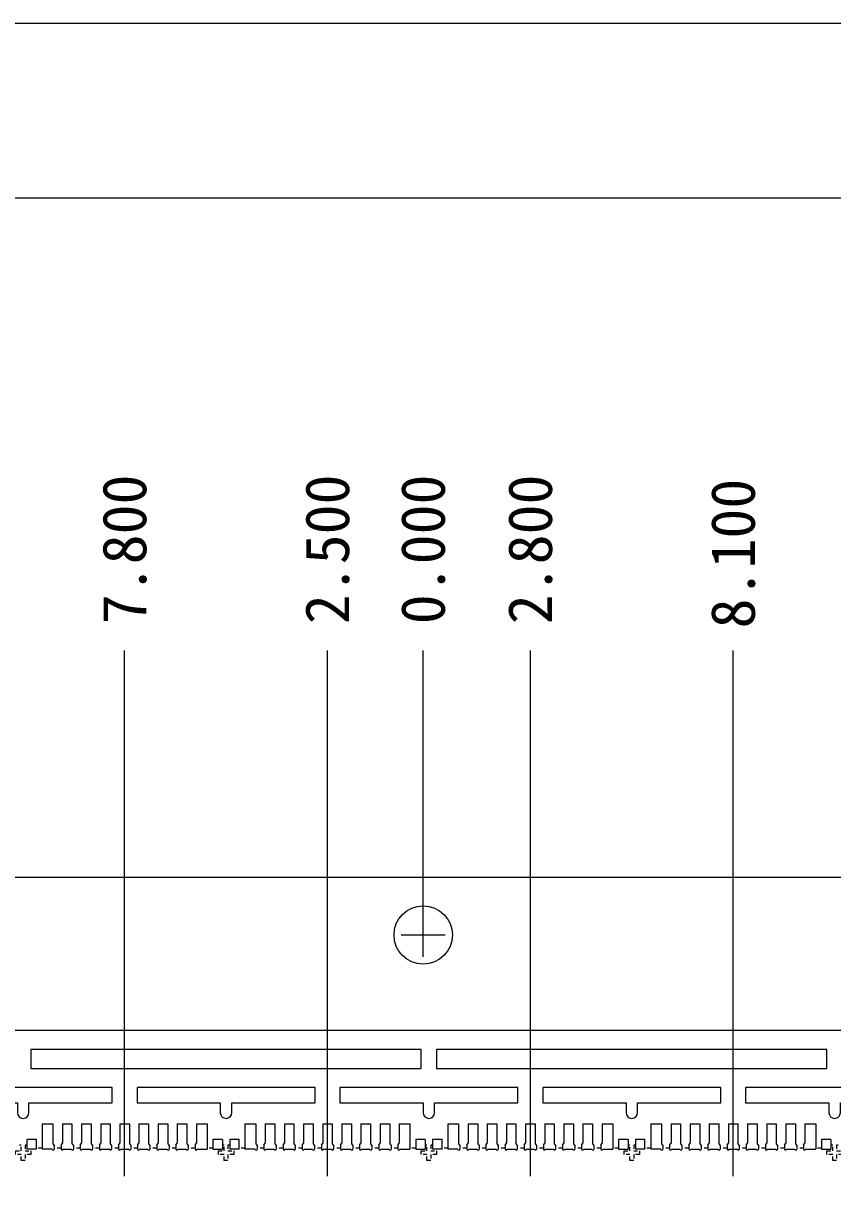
# Model space of a CAD drawing. Extents: x -6879 to 1236, y -1283 to -95.
# Drawn here: x -6766.52 to -6745.37, y -1074.55 to -1044.25 of the extents above; entities that cross this region are included whole.
import ezdxf

# ---------------------------------------------------------------- set-up
doc = ezdxf.new("R2010")
doc.units = 0
doc.header["$LTSCALE"] = 5
doc.header["$MEASUREMENT"] = 0
doc.header["$PDMODE"] = 3
doc.linetypes.add('0', pattern=[0])
doc.linetypes.add('HIDDEN', pattern=[0.375, 0.25, -0.125])
doc.layers.get('Defpoints').update_dxf_attribs({"linetype": 'CONTINUOUS'})
for name, color, linetype in [('1', 7, 'CONTINUOUS'), ('1D', 4, 'CONTINUOUS'), ('\\M+5B1EA\\M+5D7A2', 4, '0'), ('\\M+5CDBC\\M+5B2E31\\M+5CAB5\\M+5CCE5', 7, 'CONTINUOUS')]:
    doc.layers.add(name, color=color, linetype=linetype)
doc.styles.add('\\M+5CBCE\\M+5CCE5', font='SimSun.ttf')
doc.styles.add('SIMPLEX', font='SIMPLEX')
doc.dimstyles.get("Standard").update_dxf_attribs({"dimscale": 0.12, "dimtxt": 1, "dimasz": 1, "dimexe": 0.3, "dimexo": 0.3, "dimgap": 0.3, "dimtad": 0, "dimdec": 3, "dimzin": 0, "dimdsep": 46, "dimtxsty": 'SIMPLEX', "dimcen": 0.5, "dimclrd": 256, "dimclre": 256, "dimclrt": 256, "dimadec": 0, "dimazin": 0, "dimtfac": 1, "dimtdec": 3, "dimtofl": 0, "dimtmove": 0, "dimatfit": 0, "dimfxl": 0, "dimtolj": 1, "dimtzin": 0, "dimlwd": -1, "dimlwe": -1, "dimarcsym": 0})

# ---------------------------------------------------------------- blocks, each defined once
blk = doc.blocks.new('*D62')
at = {"layer": '\\M+5B1EA\\M+5D7A2', "linetype": 'Continuous', "lineweight": 5}
for p, q in [((-6790.819, -1140.6), (-6790.819, -1149.597)), ((-6790.819, -1149.597), (-6789.361, -1149.837)), ((-6789.361, -1149.837), (-6789.361, -1150.077))]:
    blk.add_line(p, q, dxfattribs=at)
at = {"layer": 'Defpoints', "color": 0}
for p in [(-6756.069, -1068.076), (-6790.819, -1140.564), (-6789.361, -1150.077)]:
    blk.add_point(p, dxfattribs=at)
at = {"layer": '\\M+5B1EA\\M+5D7A2', "lineweight": 5, "insert": (-6789.361, -1152.097), "char_height": 0.96, "attachment_point": 5, "rotation": 90, "style": '\\M+5CBCE\\M+5CCE5'}
blk.add_mtext('\\A1;34.750', dxfattribs=at)

msp = doc.modelspace()

# ---------------------------------------------------------------- linework, layer by layer
at = {"layer": '1', "color": 7, "lineweight": 5}
for p, q in [((-6766.0239, -1073.0135, -0.0291), (-6765.7439, -1073.0135, -0.0291)), ((-6765.7439, -1073.0135, -0.0291), (-6765.7439, -1073.5135, -0.0291)), ((-6765.4939, -1073.0135, -0.0291), (-6765.2439, -1073.0135, -0.0291)), ((-6765.4939, -1073.0135, -0.0291), (-6765.4939, -1073.5135, -0.0291)), ((-6765.2439, -1073.0135, -0.0291), (-6765.2439, -1073.5135, -0.0291)), ((-6764.9939, -1073.0135, -0.0291), (-6764.7439, -1073.0135, -0.0291)), ((-6764.9939, -1073.0135, -0.0291), (-6764.9939, -1073.5135, -0.0291)), ((-6764.7439, -1073.0135, -0.0291), (-6764.7439, -1073.5135, -0.0291)), ((-6764.4939, -1073.0135, -0.0291), (-6764.2439, -1073.0135, -0.0291)), ((-6764.4939, -1073.0135, -0.0291), (-6764.4939, -1073.5135, -0.0291)), ((-6764.2439, -1073.0135, -0.0291), (-6764.2439, -1073.5135, -0.0291)), ((-6763.9939, -1073.0135, -0.0291), (-6763.7439, -1073.0135, -0.0291)), ((-6763.9939, -1073.0135, -0.0291), (-6763.9939, -1073.5135, -0.0291)), ((-6763.7439, -1073.0135, -0.0291), (-6763.7439, -1073.5135, -0.0291)), ((-6763.4939, -1073.0135, -0.0291), (-6763.2439, -1073.0135, -0.0291)), ((-6763.4939, -1073.0135, -0.0291), (-6763.4939, -1073.5135, -0.0291)), ((-6763.2439, -1073.0135, -0.0291), (-6763.2439, -1073.5135, -0.0291)), ((-6762.9939, -1073.0135, -0.0291), (-6762.7439, -1073.0135, -0.0291)), ((-6762.9939, -1073.0135, -0.0291), (-6762.9939, -1073.5135, -0.0291)), ((-6762.7439, -1073.0135, -0.0291), (-6762.7439, -1073.5135, -0.0291)), ((-6762.4939, -1073.0135, -0.0291), (-6762.2439, -1073.0135, -0.0291)), ((-6762.4939, -1073.0135, -0.0291), (-6762.4939, -1073.5135, -0.0291)), ((-6762.2439, -1073.0135, -0.0291), (-6762.2439, -1073.5135, -0.0291)), ((-6761.9939, -1073.0135, -0.0291), (-6761.7139, -1073.0135, -0.0291)), ((-6761.9939, -1073.0135, -0.0291), (-6761.9939, -1073.5135, -0.0291)), ((-6760.7239, -1073.0135, -0.0291), (-6760.4439, -1073.0135, -0.0291)), ((-6760.4439, -1073.0135, -0.0291), (-6760.4439, -1073.5135, -0.0291)), ((-6760.1939, -1073.0135, -0.0291), (-6759.9439, -1073.0135, -0.0291)), ((-6760.1939, -1073.0135, -0.0291), (-6760.1939, -1073.5135, -0.0291)), ((-6759.9439, -1073.0135, -0.0291), (-6759.9439, -1073.5135, -0.0291)), ((-6759.6939, -1073.0135, -0.0291), (-6759.4439, -1073.0135, -0.0291)), ((-6759.6939, -1073.0135, -0.0291), (-6759.6939, -1073.5135, -0.0291)), ((-6759.4439, -1073.0135, -0.0291), (-6759.4439, -1073.5135, -0.0291)), ((-6759.1939, -1073.0135, -0.0291), (-6758.9439, -1073.0135, -0.0291)), ((-6759.1939, -1073.0135, -0.0291), (-6759.1939, -1073.5135, -0.0291)), ((-6758.9439, -1073.0135, -0.0291), (-6758.9439, -1073.5135, -0.0291)), ((-6758.6939, -1073.0135, -0.0291), (-6758.4439, -1073.0135, -0.0291)), ((-6758.6939, -1073.0135, -0.0291), (-6758.6939, -1073.5135, -0.0291)), ((-6758.4439, -1073.0135, -0.0291), (-6758.4439, -1073.5135, -0.0291)), ((-6758.1939, -1073.0135, -0.0291), (-6757.9439, -1073.0135, -0.0291)), ((-6758.1939, -1073.0135, -0.0291), (-6758.1939, -1073.5135, -0.0291)), ((-6757.9439, -1073.0135, -0.0291), (-6757.9439, -1073.5135, -0.0291)), ((-6757.6939, -1073.0135, -0.0291), (-6757.4439, -1073.0135, -0.0291)), ((-6757.6939, -1073.0135, -0.0291), (-6757.6939, -1073.5135, -0.0291)), ((-6757.4439, -1073.0135, -0.0291), (-6757.4439, -1073.5135, -0.0291)), ((-6757.1939, -1073.0135, -0.0291), (-6756.9439, -1073.0135, -0.0291)), ((-6757.1939, -1073.0135, -0.0291), (-6757.1939, -1073.5135, -0.0291)), ((-6756.9439, -1073.0135, -0.0291), (-6756.9439, -1073.5135, -0.0291)), ((-6756.6939, -1073.0135, -0.0291), (-6756.4139, -1073.0135, -0.0291)), ((-6756.6939, -1073.0135, -0.0291), (-6756.6939, -1073.5135, -0.0291)), ((-6755.4239, -1073.0135, -0.0291), (-6755.1439, -1073.0135, -0.0291)), ((-6755.1439, -1073.0135, -0.0291), (-6755.1439, -1073.5135, -0.0291)), ((-6754.8939, -1073.0135, -0.0291), (-6754.6439, -1073.0135, -0.0291)), ((-6754.8939, -1073.0135, -0.0291), (-6754.8939, -1073.5135, -0.0291)), ((-6754.6439, -1073.0135, -0.0291), (-6754.6439, -1073.5135, -0.0291)), ((-6754.3939, -1073.0135, -0.0291), (-6754.1439, -1073.0135, -0.0291)), ((-6754.3939, -1073.0135, -0.0291), (-6754.3939, -1073.5135, -0.0291)), ((-6754.1439, -1073.0135, -0.0291), (-6754.1439, -1073.5135, -0.0291)), ((-6753.8939, -1073.0135, -0.0291), (-6753.6439, -1073.0135, -0.0291)), ((-6753.8939, -1073.0135, -0.0291), (-6753.8939, -1073.5135, -0.0291)), ((-6753.6439, -1073.0135, -0.0291), (-6753.6439, -1073.5135, -0.0291)), ((-6753.3939, -1073.0135, -0.0291), (-6753.1439, -1073.0135, -0.0291)), ((-6753.3939, -1073.0135, -0.0291), (-6753.3939, -1073.5135, -0.0291)), ((-6753.1439, -1073.0135, -0.0291), (-6753.1439, -1073.5135, -0.0291)), ((-6752.8939, -1073.0135, -0.0291), (-6752.6439, -1073.0135, -0.0291)), ((-6752.8939, -1073.0135, -0.0291), (-6752.8939, -1073.5135, -0.0291)), ((-6752.6439, -1073.0135, -0.0291), (-6752.6439, -1073.5135, -0.0291)), ((-6752.3939, -1073.0135, -0.0291), (-6752.1439, -1073.0135, -0.0291)), ((-6752.3939, -1073.0135, -0.0291), (-6752.3939, -1073.5135, -0.0291)), ((-6752.1439, -1073.0135, -0.0291), (-6752.1439, -1073.5135, -0.0291)), ((-6751.8939, -1073.0135, -0.0291), (-6751.6439, -1073.0135, -0.0291)), ((-6751.8939, -1073.0135, -0.0291), (-6751.8939, -1073.5135, -0.0291)), ((-6751.6439, -1073.0135, -0.0291), (-6751.6439, -1073.5135, -0.0291)), ((-6751.3939, -1073.0135, -0.0291), (-6751.1139, -1073.0135, -0.0291)), ((-6751.3939, -1073.0135, -0.0291), (-6751.3939, -1073.5135, -0.0291)), ((-6750.1239, -1073.0135, -0.0291), (-6749.8439, -1073.0135, -0.0291)), ((-6749.8439, -1073.0135, -0.0291), (-6749.8439, -1073.5135, -0.0291)), ((-6749.5939, -1073.0135, -0.0291), (-6749.3439, -1073.0135, -0.0291)), ((-6749.5939, -1073.0135, -0.0291), (-6749.5939, -1073.5135, -0.0291)), ((-6749.3439, -1073.0135, -0.0291), (-6749.3439, -1073.5135, -0.0291)), ((-6749.0939, -1073.0135, -0.0291), (-6748.8439, -1073.0135, -0.0291)), ((-6749.0939, -1073.0135, -0.0291), (-6749.0939, -1073.5135, -0.0291)), ((-6748.8439, -1073.0135, -0.0291), (-6748.8439, -1073.5135, -0.0291)), ((-6748.5939, -1073.0135, -0.0291), (-6748.3439, -1073.0135, -0.0291)), ((-6748.5939, -1073.0135, -0.0291), (-6748.5939, -1073.5135, -0.0291)), ((-6748.3439, -1073.0135, -0.0291), (-6748.3439, -1073.5135, -0.0291)), ((-6748.0939, -1073.0135, -0.0291), (-6747.8439, -1073.0135, -0.0291)), ((-6748.0939, -1073.0135, -0.0291), (-6748.0939, -1073.5135, -0.0291)), ((-6747.8439, -1073.0135, -0.0291), (-6747.8439, -1073.5135, -0.0291)), ((-6747.5939, -1073.0135, -0.0291), (-6747.3439, -1073.0135, -0.0291)), ((-6747.5939, -1073.0135, -0.0291), (-6747.5939, -1073.5135, -0.0291)), ((-6747.3439, -1073.0135, -0.0291), (-6747.3439, -1073.5135, -0.0291)), ((-6747.0939, -1073.0135, -0.0291), (-6746.8439, -1073.0135, -0.0291)), ((-6747.0939, -1073.0135, -0.0291), (-6747.0939, -1073.5135, -0.0291)), ((-6746.8439, -1073.0135, -0.0291), (-6746.8439, -1073.5135, -0.0291)), ((-6746.5939, -1073.0135, -0.0291), (-6746.3439, -1073.0135, -0.0291)), ((-6746.5939, -1073.0135, -0.0291), (-6746.5939, -1073.5135, -0.0291)), ((-6746.3439, -1073.0135, -0.0291), (-6746.3439, -1073.5135, -0.0291)), ((-6746.0939, -1073.0135, -0.0291), (-6745.8139, -1073.0135, -0.0291)), ((-6746.0939, -1073.0135, -0.0291), (-6746.0939, -1073.5135, -0.0291))]:
    msp.add_line(p, q, dxfattribs=at)
at = {"layer": '1', "lineweight": 5}
for p, q in [((-6766.0239, -1073.0135, -0.0291), (-6766.0239, -1073.6685, -0.0291)), ((-6761.7139, -1073.0135, -0.0291), (-6761.7139, -1073.6685, -0.0291)), ((-6760.7239, -1073.0135, -0.0291), (-6760.7239, -1073.6685, -0.0291)), ((-6756.4139, -1073.0135, -0.0291), (-6756.4139, -1073.6685, -0.0291)), ((-6755.4239, -1073.0135, -0.0291), (-6755.4239, -1073.6685, -0.0291)), ((-6751.1139, -1073.0135, -0.0291), (-6751.1139, -1073.6685, -0.0291)), ((-6750.1239, -1073.0135, -0.0291), (-6750.1239, -1073.6685, -0.0291)), ((-6745.8139, -1073.0135, -0.0291), (-6745.8139, -1073.6685, -0.0291)), ((-6766.4239, -1073.4185, -0.0291), (-6766.4239, -1073.6685, -0.0291)), ((-6766.1739, -1073.6685, -0.0291), (-6766.4239, -1073.6685, -0.0291)), ((-6765.7589, -1073.6685, -0.0291), (-6766.0239, -1073.6685, -0.0291)), ((-6765.7089, -1073.5635, -0.0291), (-6765.7439, -1073.5135, -0.0291)), ((-6765.7089, -1073.5635, -0.0291), (-6765.7089, -1073.6685, -0.0291)), ((-6765.5289, -1073.5635, -0.0291), (-6765.4939, -1073.5135, -0.0291)), ((-6765.5289, -1073.5635, -0.0291), (-6765.5289, -1073.6685, -0.0291)), ((-6765.4789, -1073.6685, -0.0291), (-6765.2589, -1073.6685, -0.0291)), ((-6765.2089, -1073.5635, -0.0291), (-6765.2439, -1073.5135, -0.0291)), ((-6765.2089, -1073.5635, -0.0291), (-6765.2089, -1073.6685, -0.0291)), ((-6765.0289, -1073.5635, -0.0291), (-6764.9939, -1073.5135, -0.0291)), ((-6765.0289, -1073.5635, -0.0291), (-6765.0289, -1073.6685, -0.0291)), ((-6764.9789, -1073.6685, -0.0291), (-6764.7589, -1073.6685, -0.0291)), ((-6764.7089, -1073.5635, -0.0291), (-6764.7439, -1073.5135, -0.0291)), ((-6764.7089, -1073.5635, -0.0291), (-6764.7089, -1073.6685, -0.0291)), ((-6764.5289, -1073.5635, -0.0291), (-6764.4939, -1073.5135, -0.0291)), ((-6764.5289, -1073.5635, -0.0291), (-6764.5289, -1073.6685, -0.0291)), ((-6764.4789, -1073.6685, -0.0291), (-6764.2589, -1073.6685, -0.0291)), ((-6764.2089, -1073.5635, -0.0291), (-6764.2439, -1073.5135, -0.0291)), ((-6764.2089, -1073.5635, -0.0291), (-6764.2089, -1073.6685, -0.0291)), ((-6764.0289, -1073.5635, -0.0291), (-6763.9939, -1073.5135, -0.0291)), ((-6764.0289, -1073.5635, -0.0291), (-6764.0289, -1073.6685, -0.0291)), ((-6763.9789, -1073.6685, -0.0291), (-6763.7589, -1073.6685, -0.0291)), ((-6763.7089, -1073.5635, -0.0291), (-6763.7439, -1073.5135, -0.0291)), ((-6763.7089, -1073.5635, -0.0291), (-6763.7089, -1073.6685, -0.0291)), ((-6763.5289, -1073.5635, -0.0291), (-6763.4939, -1073.5135, -0.0291)), ((-6763.5289, -1073.5635, -0.0291), (-6763.5289, -1073.6685, -0.0291)), ((-6763.4789, -1073.6685, -0.0291), (-6763.2589, -1073.6685, -0.0291)), ((-6763.2089, -1073.5635, -0.0291), (-6763.2439, -1073.5135, -0.0291)), ((-6763.2089, -1073.5635, -0.0291), (-6763.2089, -1073.6685, -0.0291)), ((-6763.0289, -1073.5635, -0.0291), (-6762.9939, -1073.5135, -0.0291)), ((-6763.0289, -1073.5635, -0.0291), (-6763.0289, -1073.6685, -0.0291)), ((-6762.9789, -1073.6685, -0.0291), (-6762.7589, -1073.6685, -0.0291)), ((-6762.7089, -1073.5635, -0.0291), (-6762.7439, -1073.5135, -0.0291)), ((-6762.7089, -1073.5635, -0.0291), (-6762.7089, -1073.6685, -0.0291)), ((-6762.5289, -1073.5635, -0.0291), (-6762.4939, -1073.5135, -0.0291)), ((-6762.5289, -1073.5635, -0.0291), (-6762.5289, -1073.6685, -0.0291)), ((-6762.4789, -1073.6685, -0.0291), (-6762.2589, -1073.6685, -0.0291)), ((-6762.2089, -1073.5635, -0.0291), (-6762.2439, -1073.5135, -0.0291)), ((-6762.2089, -1073.5635, -0.0291), (-6762.2089, -1073.6685, -0.0291)), ((-6762.0289, -1073.5635, -0.0291), (-6761.9939, -1073.5135, -0.0291)), ((-6762.0289, -1073.5635, -0.0291), (-6762.0289, -1073.6685, -0.0291)), ((-6761.9789, -1073.6685, -0.0291), (-6761.7139, -1073.6685, -0.0291)), ((-6761.5639, -1073.6685, -0.0291), (-6761.3139, -1073.6685, -0.0291)), ((-6761.3139, -1073.4185, -0.0291), (-6761.3139, -1073.6685, -0.0291)), ((-6761.1239, -1073.4185, -0.0291), (-6761.1239, -1073.6685, -0.0291)), ((-6760.8739, -1073.6685, -0.0291), (-6761.1239, -1073.6685, -0.0291)), ((-6760.4589, -1073.6685, -0.0291), (-6760.7239, -1073.6685, -0.0291)), ((-6760.4089, -1073.5635, -0.0291), (-6760.4439, -1073.5135, -0.0291)), ((-6760.4089, -1073.5635, -0.0291), (-6760.4089, -1073.6685, -0.0291)), ((-6760.2289, -1073.5635, -0.0291), (-6760.1939, -1073.5135, -0.0291)), ((-6760.2289, -1073.5635, -0.0291), (-6760.2289, -1073.6685, -0.0291)), ((-6760.1789, -1073.6685, -0.0291), (-6759.9589, -1073.6685, -0.0291)), ((-6759.9089, -1073.5635, -0.0291), (-6759.9439, -1073.5135, -0.0291)), ((-6759.9089, -1073.5635, -0.0291), (-6759.9089, -1073.6685, -0.0291)), ((-6759.7289, -1073.5635, -0.0291), (-6759.6939, -1073.5135, -0.0291)), ((-6759.7289, -1073.5635, -0.0291), (-6759.7289, -1073.6685, -0.0291)), ((-6759.6789, -1073.6685, -0.0291), (-6759.4589, -1073.6685, -0.0291)), ((-6759.4089, -1073.5635, -0.0291), (-6759.4439, -1073.5135, -0.0291)), ((-6759.4089, -1073.5635, -0.0291), (-6759.4089, -1073.6685, -0.0291)), ((-6759.2289, -1073.5635, -0.0291), (-6759.1939, -1073.5135, -0.0291)), ((-6759.2289, -1073.5635, -0.0291), (-6759.2289, -1073.6685, -0.0291)), ((-6759.1789, -1073.6685, -0.0291), (-6758.9589, -1073.6685, -0.0291)), ((-6758.9089, -1073.5635, -0.0291), (-6758.9439, -1073.5135, -0.0291)), ((-6758.9089, -1073.5635, -0.0291), (-6758.9089, -1073.6685, -0.0291)), ((-6758.7289, -1073.5635, -0.0291), (-6758.6939, -1073.5135, -0.0291)), ((-6758.7289, -1073.5635, -0.0291), (-6758.7289, -1073.6685, -0.0291)), ((-6758.6789, -1073.6685, -0.0291), (-6758.4589, -1073.6685, -0.0291)), ((-6758.4089, -1073.5635, -0.0291), (-6758.4439, -1073.5135, -0.0291)), ((-6758.4089, -1073.5635, -0.0291), (-6758.4089, -1073.6685, -0.0291)), ((-6758.2289, -1073.5635, -0.0291), (-6758.1939, -1073.5135, -0.0291)), ((-6758.2289, -1073.5635, -0.0291), (-6758.2289, -1073.6685, -0.0291)), ((-6758.1789, -1073.6685, -0.0291), (-6757.9589, -1073.6685, -0.0291)), ((-6757.9089, -1073.5635, -0.0291), (-6757.9439, -1073.5135, -0.0291)), ((-6757.9089, -1073.5635, -0.0291), (-6757.9089, -1073.6685, -0.0291)), ((-6757.7289, -1073.5635, -0.0291), (-6757.6939, -1073.5135, -0.0291)), ((-6757.7289, -1073.5635, -0.0291), (-6757.7289, -1073.6685, -0.0291)), ((-6757.6789, -1073.6685, -0.0291), (-6757.4589, -1073.6685, -0.0291)), ((-6757.4089, -1073.5635, -0.0291), (-6757.4439, -1073.5135, -0.0291)), ((-6757.4089, -1073.5635, -0.0291), (-6757.4089, -1073.6685, -0.0291)), ((-6757.2289, -1073.5635, -0.0291), (-6757.1939, -1073.5135, -0.0291)), ((-6757.2289, -1073.5635, -0.0291), (-6757.2289, -1073.6685, -0.0291)), ((-6757.1789, -1073.6685, -0.0291), (-6756.9589, -1073.6685, -0.0291)), ((-6756.9089, -1073.5635, -0.0291), (-6756.9439, -1073.5135, -0.0291)), ((-6756.9089, -1073.5635, -0.0291), (-6756.9089, -1073.6685, -0.0291)), ((-6756.7289, -1073.5635, -0.0291), (-6756.6939, -1073.5135, -0.0291)), ((-6756.7289, -1073.5635, -0.0291), (-6756.7289, -1073.6685, -0.0291)), ((-6756.6789, -1073.6685, -0.0291), (-6756.4139, -1073.6685, -0.0291)), ((-6756.2639, -1073.6685, -0.0291), (-6756.0139, -1073.6685, -0.0291)), ((-6756.0139, -1073.4185, -0.0291), (-6756.0139, -1073.6685, -0.0291)), ((-6755.8239, -1073.4185, -0.0291), (-6755.8239, -1073.6685, -0.0291)), ((-6755.5739, -1073.6685, -0.0291), (-6755.8239, -1073.6685, -0.0291)), ((-6755.1589, -1073.6685, -0.0291), (-6755.4239, -1073.6685, -0.0291)), ((-6755.1089, -1073.5635, -0.0291), (-6755.1439, -1073.5135, -0.0291)), ((-6755.1089, -1073.5635, -0.0291), (-6755.1089, -1073.6685, -0.0291)), ((-6754.9289, -1073.5635, -0.0291), (-6754.8939, -1073.5135, -0.0291)), ((-6754.9289, -1073.5635, -0.0291), (-6754.9289, -1073.6685, -0.0291)), ((-6754.8789, -1073.6685, -0.0291), (-6754.6589, -1073.6685, -0.0291)), ((-6754.6089, -1073.5635, -0.0291), (-6754.6439, -1073.5135, -0.0291)), ((-6754.6089, -1073.5635, -0.0291), (-6754.6089, -1073.6685, -0.0291)), ((-6754.4289, -1073.5635, -0.0291), (-6754.3939, -1073.5135, -0.0291)), ((-6754.4289, -1073.5635, -0.0291), (-6754.4289, -1073.6685, -0.0291)), ((-6754.3789, -1073.6685, -0.0291), (-6754.1589, -1073.6685, -0.0291)), ((-6754.1089, -1073.5635, -0.0291), (-6754.1439, -1073.5135, -0.0291)), ((-6754.1089, -1073.5635, -0.0291), (-6754.1089, -1073.6685, -0.0291)), ((-6753.9289, -1073.5635, -0.0291), (-6753.8939, -1073.5135, -0.0291)), ((-6753.9289, -1073.5635, -0.0291), (-6753.9289, -1073.6685, -0.0291)), ((-6753.8789, -1073.6685, -0.0291), (-6753.6589, -1073.6685, -0.0291)), ((-6753.6089, -1073.5635, -0.0291), (-6753.6439, -1073.5135, -0.0291)), ((-6753.6089, -1073.5635, -0.0291), (-6753.6089, -1073.6685, -0.0291)), ((-6753.4289, -1073.5635, -0.0291), (-6753.3939, -1073.5135, -0.0291)), ((-6753.4289, -1073.5635, -0.0291), (-6753.4289, -1073.6685, -0.0291)), ((-6753.3789, -1073.6685, -0.0291), (-6753.1589, -1073.6685, -0.0291)), ((-6753.1089, -1073.5635, -0.0291), (-6753.1439, -1073.5135, -0.0291)), ((-6753.1089, -1073.5635, -0.0291), (-6753.1089, -1073.6685, -0.0291)), ((-6752.9289, -1073.5635, -0.0291), (-6752.8939, -1073.5135, -0.0291)), ((-6752.9289, -1073.5635, -0.0291), (-6752.9289, -1073.6685, -0.0291)), ((-6752.8789, -1073.6685, -0.0291), (-6752.6589, -1073.6685, -0.0291)), ((-6752.6089, -1073.5635, -0.0291), (-6752.6439, -1073.5135, -0.0291)), ((-6752.6089, -1073.5635, -0.0291), (-6752.6089, -1073.6685, -0.0291)), ((-6752.4289, -1073.5635, -0.0291), (-6752.3939, -1073.5135, -0.0291)), ((-6752.4289, -1073.5635, -0.0291), (-6752.4289, -1073.6685, -0.0291)), ((-6752.3789, -1073.6685, -0.0291), (-6752.1589, -1073.6685, -0.0291)), ((-6752.1089, -1073.5635, -0.0291), (-6752.1439, -1073.5135, -0.0291)), ((-6752.1089, -1073.5635, -0.0291), (-6752.1089, -1073.6685, -0.0291)), ((-6751.9289, -1073.5635, -0.0291), (-6751.8939, -1073.5135, -0.0291)), ((-6751.9289, -1073.5635, -0.0291), (-6751.9289, -1073.6685, -0.0291)), ((-6751.8789, -1073.6685, -0.0291), (-6751.6589, -1073.6685, -0.0291)), ((-6751.6089, -1073.5635, -0.0291), (-6751.6439, -1073.5135, -0.0291)), ((-6751.6089, -1073.5635, -0.0291), (-6751.6089, -1073.6685, -0.0291)), ((-6751.4289, -1073.5635, -0.0291), (-6751.3939, -1073.5135, -0.0291)), ((-6751.4289, -1073.5635, -0.0291), (-6751.4289, -1073.6685, -0.0291)), ((-6751.3789, -1073.6685, -0.0291), (-6751.1139, -1073.6685, -0.0291)), ((-6750.9639, -1073.6685, -0.0291), (-6750.7139, -1073.6685, -0.0291)), ((-6750.7139, -1073.4185, -0.0291), (-6750.7139, -1073.6685, -0.0291)), ((-6750.5239, -1073.4185, -0.0291), (-6750.5239, -1073.6685, -0.0291)), ((-6750.2739, -1073.6685, -0.0291), (-6750.5239, -1073.6685, -0.0291)), ((-6749.8589, -1073.6685, -0.0291), (-6750.1239, -1073.6685, -0.0291)), ((-6749.8089, -1073.5635, -0.0291), (-6749.8439, -1073.5135, -0.0291)), ((-6749.8089, -1073.5635, -0.0291), (-6749.8089, -1073.6685, -0.0291)), ((-6749.6289, -1073.5635, -0.0291), (-6749.5939, -1073.5135, -0.0291)), ((-6749.6289, -1073.5635, -0.0291), (-6749.6289, -1073.6685, -0.0291)), ((-6749.5789, -1073.6685, -0.0291), (-6749.3589, -1073.6685, -0.0291)), ((-6749.3089, -1073.5635, -0.0291), (-6749.3439, -1073.5135, -0.0291)), ((-6749.3089, -1073.5635, -0.0291), (-6749.3089, -1073.6685, -0.0291)), ((-6749.1289, -1073.5635, -0.0291), (-6749.0939, -1073.5135, -0.0291)), ((-6749.1289, -1073.5635, -0.0291), (-6749.1289, -1073.6685, -0.0291)), ((-6749.0789, -1073.6685, -0.0291), (-6748.8589, -1073.6685, -0.0291)), ((-6748.8089, -1073.5635, -0.0291), (-6748.8439, -1073.5135, -0.0291)), ((-6748.8089, -1073.5635, -0.0291), (-6748.8089, -1073.6685, -0.0291)), ((-6748.6289, -1073.5635, -0.0291), (-6748.5939, -1073.5135, -0.0291)), ((-6748.6289, -1073.5635, -0.0291), (-6748.6289, -1073.6685, -0.0291)), ((-6748.5789, -1073.6685, -0.0291), (-6748.3589, -1073.6685, -0.0291)), ((-6748.3089, -1073.5635, -0.0291), (-6748.3439, -1073.5135, -0.0291)), ((-6748.3089, -1073.5635, -0.0291), (-6748.3089, -1073.6685, -0.0291)), ((-6748.1289, -1073.5635, -0.0291), (-6748.0939, -1073.5135, -0.0291)), ((-6748.1289, -1073.5635, -0.0291), (-6748.1289, -1073.6685, -0.0291)), ((-6748.0789, -1073.6685, -0.0291), (-6747.8589, -1073.6685, -0.0291)), ((-6747.8089, -1073.5635, -0.0291), (-6747.8439, -1073.5135, -0.0291)), ((-6747.8089, -1073.5635, -0.0291), (-6747.8089, -1073.6685, -0.0291)), ((-6747.6289, -1073.5635, -0.0291), (-6747.5939, -1073.5135, -0.0291)), ((-6747.6289, -1073.5635, -0.0291), (-6747.6289, -1073.6685, -0.0291)), ((-6747.5789, -1073.6685, -0.0291), (-6747.3589, -1073.6685, -0.0291)), ((-6747.3089, -1073.5635, -0.0291), (-6747.3439, -1073.5135, -0.0291)), ((-6747.3089, -1073.5635, -0.0291), (-6747.3089, -1073.6685, -0.0291)), ((-6747.1289, -1073.5635, -0.0291), (-6747.0939, -1073.5135, -0.0291)), ((-6747.1289, -1073.5635, -0.0291), (-6747.1289, -1073.6685, -0.0291)), ((-6747.0789, -1073.6685, -0.0291), (-6746.8589, -1073.6685, -0.0291)), ((-6746.8089, -1073.5635, -0.0291), (-6746.8439, -1073.5135, -0.0291)), ((-6746.8089, -1073.5635, -0.0291), (-6746.8089, -1073.6685, -0.0291)), ((-6746.6289, -1073.5635, -0.0291), (-6746.5939, -1073.5135, -0.0291)), ((-6746.6289, -1073.5635, -0.0291), (-6746.6289, -1073.6685, -0.0291)), ((-6746.5789, -1073.6685, -0.0291), (-6746.3589, -1073.6685, -0.0291)), ((-6746.3089, -1073.5635, -0.0291), (-6746.3439, -1073.5135, -0.0291)), ((-6746.3089, -1073.5635, -0.0291), (-6746.3089, -1073.6685, -0.0291)), ((-6746.1289, -1073.5635, -0.0291), (-6746.0939, -1073.5135, -0.0291)), ((-6746.1289, -1073.5635, -0.0291), (-6746.1289, -1073.6685, -0.0291)), ((-6746.0789, -1073.6685, -0.0291), (-6745.8139, -1073.6685, -0.0291)), ((-6745.6639, -1073.6685, -0.0291), (-6745.4139, -1073.6685, -0.0291)), ((-6745.4139, -1073.4185, -0.0291), (-6745.4139, -1073.6685, -0.0291))]:
    msp.add_line(p, q, dxfattribs=at)
at = {"layer": '1', "color": 1, "lineweight": 5, "elevation": -0.0291}
msp.add_lwpolyline([(-6718.8189, -1144.5635), (-6794.3189, -1144.5635), (-6795.3189, -1143.5635), (-6795.3189, -1133.0635), (-6794.7189, -1133.0635, 0.4142136), (-6794.3189, -1132.6635), (-6794.3189, -1113.4635, 0.4142136), (-6794.7189, -1113.0635), (-6795.3189, -1113.0635), (-6795.3189, -1098.0635), (-6794.7189, -1098.0635, 0.4142136), (-6794.3189, -1097.6635), (-6794.3189, -1078.4635, 0.4142136), (-6794.7189, -1078.0635), (-6795.3189, -1078.0635), (-6795.3189, -1067.5635), (-6794.3189, -1066.5635), (-6718.8189, -1066.5635)], format="xyb", dxfattribs=at)
at = {"layer": '1', "lineweight": 5, "elevation": -0.0291}
for points in [[(-6766.3189, -1071.5635), (-6756.1189, -1071.5635), (-6756.1189, -1071.0635), (-6766.3189, -1071.0635)], [(-6755.7189, -1071.5635), (-6745.5189, -1071.5635), (-6745.5189, -1071.0635), (-6755.7189, -1071.0635)]]:
    msp.add_lwpolyline(points, close=True, dxfattribs=at)
for points in [[(-6766.6689, -1072.7185, 1), (-6766.3689, -1072.7185), (-6766.3689, -1072.4635), (-6764.1939, -1072.4635), (-6764.1939, -1072.0635), (-6768.8439, -1072.0635), (-6768.8439, -1072.4635), (-6766.6689, -1072.4635)], [(-6761.3689, -1072.7185, 1), (-6761.0689, -1072.7185), (-6761.0689, -1072.4635), (-6758.8939, -1072.4635), (-6758.8939, -1072.0635), (-6763.5439, -1072.0635), (-6763.5439, -1072.4635), (-6761.3689, -1072.4635)], [(-6756.0689, -1072.7185, 1), (-6755.7689, -1072.7185), (-6755.7689, -1072.4635), (-6753.5939, -1072.4635), (-6753.5939, -1072.0635), (-6758.2439, -1072.0635), (-6758.2439, -1072.4635), (-6756.0689, -1072.4635)], [(-6750.7689, -1072.7185, 1), (-6750.4689, -1072.7185), (-6750.4689, -1072.4635), (-6748.2939, -1072.4635), (-6748.2939, -1072.0635), (-6752.9439, -1072.0635), (-6752.9439, -1072.4635), (-6750.7689, -1072.4635)], [(-6745.4689, -1072.7185, 1), (-6745.1689, -1072.7185), (-6745.1689, -1072.4635), (-6742.9939, -1072.4635), (-6742.9939, -1072.0635), (-6747.6439, -1072.0635), (-6747.6439, -1072.4635), (-6745.4689, -1072.4635)]]:
    msp.add_lwpolyline(points, format="xyb", close=True, dxfattribs=at)
for points in [[(-6766.1739, -1073.6685), (-6766.1739, -1073.4185), (-6766.4239, -1073.4185)], [(-6761.3139, -1073.4185), (-6761.5639, -1073.4185), (-6761.5639, -1073.6685)], [(-6760.8739, -1073.6685), (-6760.8739, -1073.4185), (-6761.1239, -1073.4185)], [(-6756.0139, -1073.4185), (-6756.2639, -1073.4185), (-6756.2639, -1073.6685)], [(-6755.5739, -1073.6685), (-6755.5739, -1073.4185), (-6755.8239, -1073.4185)], [(-6750.7139, -1073.4185), (-6750.9639, -1073.4185), (-6750.9639, -1073.6685)], [(-6750.2739, -1073.6685), (-6750.2739, -1073.4185), (-6750.5239, -1073.4185)], [(-6745.4139, -1073.4185), (-6745.6639, -1073.4185), (-6745.6639, -1073.6685)]]:
    msp.add_lwpolyline(points, dxfattribs=at)
at = {"layer": '1', "lineweight": 5}
msp.add_circle((-6756.0689, -1068.0755, -0.0291), 0.762, dxfattribs=at)
for centre in [(-6765.7339, -1073.6685, -0.0291), (-6765.5039, -1073.6685, -0.0291), (-6765.2339, -1073.6685, -0.0291), (-6765.0039, -1073.6685, -0.0291), (-6764.7339, -1073.6685, -0.0291), (-6764.5039, -1073.6685, -0.0291), (-6764.2339, -1073.6685, -0.0291), (-6764.0039, -1073.6685, -0.0291), (-6763.7339, -1073.6685, -0.0291), (-6763.5039, -1073.6685, -0.0291), (-6763.2339, -1073.6685, -0.0291), (-6763.0039, -1073.6685, -0.0291), (-6762.7339, -1073.6685, -0.0291), (-6762.5039, -1073.6685, -0.0291), (-6762.2339, -1073.6685, -0.0291), (-6762.0039, -1073.6685, -0.0291), (-6760.4339, -1073.6685, -0.0291), (-6760.2039, -1073.6685, -0.0291), (-6759.9339, -1073.6685, -0.0291), (-6759.7039, -1073.6685, -0.0291), (-6759.4339, -1073.6685, -0.0291), (-6759.2039, -1073.6685, -0.0291), (-6758.9339, -1073.6685, -0.0291), (-6758.7039, -1073.6685, -0.0291), (-6758.4339, -1073.6685, -0.0291), (-6758.2039, -1073.6685, -0.0291), (-6757.9339, -1073.6685, -0.0291), (-6757.7039, -1073.6685, -0.0291), (-6757.4339, -1073.6685, -0.0291), (-6757.2039, -1073.6685, -0.0291), (-6756.9339, -1073.6685, -0.0291), (-6756.7039, -1073.6685, -0.0291), (-6755.1339, -1073.6685, -0.0291), (-6754.9039, -1073.6685, -0.0291), (-6754.6339, -1073.6685, -0.0291), (-6754.4039, -1073.6685, -0.0291), (-6754.1339, -1073.6685, -0.0291), (-6753.9039, -1073.6685, -0.0291), (-6753.6339, -1073.6685, -0.0291), (-6753.4039, -1073.6685, -0.0291), (-6753.1339, -1073.6685, -0.0291), (-6752.9039, -1073.6685, -0.0291), (-6752.6339, -1073.6685, -0.0291), (-6752.4039, -1073.6685, -0.0291), (-6752.1339, -1073.6685, -0.0291), (-6751.9039, -1073.6685, -0.0291), (-6751.6339, -1073.6685, -0.0291), (-6751.4039, -1073.6685, -0.0291), (-6749.8339, -1073.6685, -0.0291), (-6749.6039, -1073.6685, -0.0291), (-6749.3339, -1073.6685, -0.0291), (-6749.1039, -1073.6685, -0.0291), (-6748.8339, -1073.6685, -0.0291), (-6748.6039, -1073.6685, -0.0291), (-6748.3339, -1073.6685, -0.0291), (-6748.1039, -1073.6685, -0.0291), (-6747.8339, -1073.6685, -0.0291), (-6747.6039, -1073.6685, -0.0291), (-6747.3339, -1073.6685, -0.0291), (-6747.1039, -1073.6685, -0.0291), (-6746.8339, -1073.6685, -0.0291), (-6746.6039, -1073.6685, -0.0291), (-6746.3339, -1073.6685, -0.0291), (-6746.1039, -1073.6685, -0.0291)]:
    msp.add_arc(centre, 0.025, 180, 0, dxfattribs=at)
at = {"layer": '1D', "lineweight": 5}
for p, q in [((-6756.0689, -1068.6505, -0.0291), (-6756.0689, -1067.5005, -0.0291)), ((-6756.6439, -1068.0755, -0.0291), (-6755.4939, -1068.0755, -0.0291))]:
    msp.add_line(p, q, dxfattribs=at)
at = {"layer": '1D', "linetype": 'HIDDEN', "lineweight": 5, "ltscale": 0.02}
for p, q in [((-6766.0239, -1073.6435, -0.0291), (-6766.1739, -1073.6435, -0.0291)), ((-6765.5289, -1073.6435, -0.0291), (-6765.7089, -1073.6435, -0.0291)), ((-6765.0289, -1073.6435, -0.0291), (-6765.2089, -1073.6435, -0.0291)), ((-6764.5289, -1073.6435, -0.0291), (-6764.7089, -1073.6435, -0.0291)), ((-6764.0289, -1073.6435, -0.0291), (-6764.2089, -1073.6435, -0.0291)), ((-6763.5289, -1073.6435, -0.0291), (-6763.7089, -1073.6435, -0.0291)), ((-6763.0289, -1073.6435, -0.0291), (-6763.2089, -1073.6435, -0.0291)), ((-6762.5289, -1073.6435, -0.0291), (-6762.7089, -1073.6435, -0.0291)), ((-6762.0289, -1073.6435, -0.0291), (-6762.2089, -1073.6435, -0.0291)), ((-6761.5639, -1073.6435, -0.0291), (-6761.7139, -1073.6435, -0.0291)), ((-6760.7239, -1073.6435, -0.0291), (-6760.8739, -1073.6435, -0.0291)), ((-6760.2289, -1073.6435, -0.0291), (-6760.4089, -1073.6435, -0.0291)), ((-6759.7289, -1073.6435, -0.0291), (-6759.9089, -1073.6435, -0.0291)), ((-6759.2289, -1073.6435, -0.0291), (-6759.4089, -1073.6435, -0.0291)), ((-6758.7289, -1073.6435, -0.0291), (-6758.9089, -1073.6435, -0.0291)), ((-6758.2289, -1073.6435, -0.0291), (-6758.4089, -1073.6435, -0.0291)), ((-6757.7289, -1073.6435, -0.0291), (-6757.9089, -1073.6435, -0.0291)), ((-6757.2289, -1073.6435, -0.0291), (-6757.4089, -1073.6435, -0.0291)), ((-6756.7289, -1073.6435, -0.0291), (-6756.9089, -1073.6435, -0.0291)), ((-6756.2639, -1073.6435, -0.0291), (-6756.4139, -1073.6435, -0.0291)), ((-6755.4239, -1073.6435, -0.0291), (-6755.5739, -1073.6435, -0.0291)), ((-6754.9289, -1073.6435, -0.0291), (-6755.1089, -1073.6435, -0.0291)), ((-6754.4289, -1073.6435, -0.0291), (-6754.6089, -1073.6435, -0.0291)), ((-6753.9289, -1073.6435, -0.0291), (-6754.1089, -1073.6435, -0.0291)), ((-6753.4289, -1073.6435, -0.0291), (-6753.6089, -1073.6435, -0.0291)), ((-6752.9289, -1073.6435, -0.0291), (-6753.1089, -1073.6435, -0.0291)), ((-6752.4289, -1073.6435, -0.0291), (-6752.6089, -1073.6435, -0.0291)), ((-6751.9289, -1073.6435, -0.0291), (-6752.1089, -1073.6435, -0.0291)), ((-6751.4289, -1073.6435, -0.0291), (-6751.6089, -1073.6435, -0.0291)), ((-6750.9639, -1073.6435, -0.0291), (-6751.1139, -1073.6435, -0.0291)), ((-6750.1239, -1073.6435, -0.0291), (-6750.2739, -1073.6435, -0.0291)), ((-6749.6289, -1073.6435, -0.0291), (-6749.8089, -1073.6435, -0.0291)), ((-6749.1289, -1073.6435, -0.0291), (-6749.3089, -1073.6435, -0.0291)), ((-6748.6289, -1073.6435, -0.0291), (-6748.8089, -1073.6435, -0.0291)), ((-6748.1289, -1073.6435, -0.0291), (-6748.3089, -1073.6435, -0.0291)), ((-6747.6289, -1073.6435, -0.0291), (-6747.8089, -1073.6435, -0.0291)), ((-6747.1289, -1073.6435, -0.0291), (-6747.3089, -1073.6435, -0.0291)), ((-6746.6289, -1073.6435, -0.0291), (-6746.8089, -1073.6435, -0.0291)), ((-6746.1289, -1073.6435, -0.0291), (-6746.3089, -1073.6435, -0.0291)), ((-6745.6639, -1073.6435, -0.0291), (-6745.8139, -1073.6435, -0.0291))]:
    msp.add_line(p, q, dxfattribs=at)
at = {"layer": '1D', "color": 1, "lineweight": 5, "elevation": -0.0291}
msp.add_lwpolyline([(-6718.8189, -1140.5635), (-6790.8189, -1140.5635), (-6790.8189, -1070.5635), (-6718.8189, -1070.5635)], dxfattribs=at)
at = {"layer": '1D', "linetype": 'HIDDEN', "lineweight": 5, "ltscale": 0.02, "elevation": -0.0291}
for points in [[(-6766.4239, -1073.5635), (-6766.4689, -1073.5635), (-6766.4689, -1073.7135), (-6766.3189, -1073.7135), (-6766.3189, -1073.8135), (-6766.4689, -1073.8135), (-6766.4689, -1073.9635), (-6766.5689, -1073.9635), (-6766.5689, -1073.8135), (-6766.7189, -1073.8135), (-6766.7189, -1073.7135), (-6766.5689, -1073.7135), (-6766.5689, -1073.5635), (-6766.6139, -1073.5635)], [(-6761.1239, -1073.5635), (-6761.1689, -1073.5635), (-6761.1689, -1073.7135), (-6761.0189, -1073.7135), (-6761.0189, -1073.8135), (-6761.1689, -1073.8135), (-6761.1689, -1073.9635), (-6761.2689, -1073.9635), (-6761.2689, -1073.8135), (-6761.4189, -1073.8135), (-6761.4189, -1073.7135), (-6761.2689, -1073.7135), (-6761.2689, -1073.5635), (-6761.3139, -1073.5635)], [(-6755.8239, -1073.5635), (-6755.8689, -1073.5635), (-6755.8689, -1073.7135), (-6755.7189, -1073.7135), (-6755.7189, -1073.8135), (-6755.8689, -1073.8135), (-6755.8689, -1073.9635), (-6755.9689, -1073.9635), (-6755.9689, -1073.8135), (-6756.1189, -1073.8135), (-6756.1189, -1073.7135), (-6755.9689, -1073.7135), (-6755.9689, -1073.5635), (-6756.0139, -1073.5635)], [(-6750.5239, -1073.5635), (-6750.5689, -1073.5635), (-6750.5689, -1073.7135), (-6750.4189, -1073.7135), (-6750.4189, -1073.8135), (-6750.5689, -1073.8135), (-6750.5689, -1073.9635), (-6750.6689, -1073.9635), (-6750.6689, -1073.8135), (-6750.8189, -1073.8135), (-6750.8189, -1073.7135), (-6750.6689, -1073.7135), (-6750.6689, -1073.5635), (-6750.7139, -1073.5635)], [(-6745.2239, -1073.5635), (-6745.2689, -1073.5635), (-6745.2689, -1073.7135), (-6745.1189, -1073.7135), (-6745.1189, -1073.8135), (-6745.2689, -1073.8135), (-6745.2689, -1073.9635), (-6745.3689, -1073.9635), (-6745.3689, -1073.8135), (-6745.5189, -1073.8135), (-6745.5189, -1073.7135), (-6745.3689, -1073.7135), (-6745.3689, -1073.5635), (-6745.4139, -1073.5635)]]:
    msp.add_lwpolyline(points, dxfattribs=at)
at = {"layer": '\\M+5B1EA\\M+5D7A2', "lineweight": 5}
for p, q in [((-6763.8689, -1074.3778, -0.0291), (-6763.8689, -1060.6461, -0.0291)), ((-6758.5689, -1074.3778, -0.0291), (-6758.5689, -1060.6461, -0.0291)), ((-6756.0689, -1067.7305, -0.0291), (-6756.0689, -1060.6461, -0.0291)), ((-6753.2689, -1074.3778, -0.0291), (-6753.2689, -1060.6461, -0.0291)), ((-6747.9689, -1074.3778, -0.0291), (-6747.9689, -1060.6461, -0.0291))]:
    msp.add_line(p, q, dxfattribs=at)
at = {"layer": '\\M+5CDBC\\M+5B2E31\\M+5CAB5\\M+5CCE5', "lineweight": 5, "elevation": 0.0034}
for points in [[(-6845.9748, -1044.2538), (-6684.011, -1044.2538), (-6684.011, -1269.1621), (-6845.9748, -1269.1621)], [(-6826.6189, -1048.8136), (-6689.4032, -1048.8136), (-6689.4032, -1264.6296), (-6826.6189, -1264.6296)]]:
    msp.add_lwpolyline(points, close=True, dxfattribs=at)

# ---------------------------------------------------------------- texts
at = {"layer": '\\M+5B1EA\\M+5D7A2', "lineweight": 5, "char_height": 1.15, "attachment_point": 5, "rotation": 90, "style": '\\M+5CBCE\\M+5CCE5'}
for s, insert in [('\\A1;7.800', (-6763.8689, -1058.0011, -0.0291)), ('\\A1;2.500', (-6758.5689, -1058.0011, -0.0291)), ('\\A1;0.000', (-6756.0689, -1058.0011, -0.0291)), ('\\A1;2.800', (-6753.2689, -1058.0011, -0.0291)), ('\\A1;8.100', (-6747.9689, -1058.1106, -0.0291))]:
    msp.add_mtext(s, dxfattribs=dict(at, insert=insert))

# ---------------------------------------------------------------- dimensions: what is measured, and where the dimension line sits
at = {"layer": '\\M+5B1EA\\M+5D7A2', "lineweight": 5}
dim = msp.add_ordinate_dim(feature_location=(-6790.8189, -1140.5635, -0.0291), offset=(1.458, -9.5133), dtype=1, origin=(-6756.0689, -1068.0755, -0.0291), dimstyle='Standard', override={"dimtxt": 8, "dimtxsty": '\\M+5CBCE\\M+5CCE5', "dimtfillclr": 256, "dimlwe": 5, "dimarcsym": 2}, dxfattribs=at)
dim.commit()
dim.dimension.update_dxf_attribs({"geometry": '*D62', "text_midpoint": (-6789.361, -1152.0972, -0.0291)})

doc.saveas('drawing.dxf')
